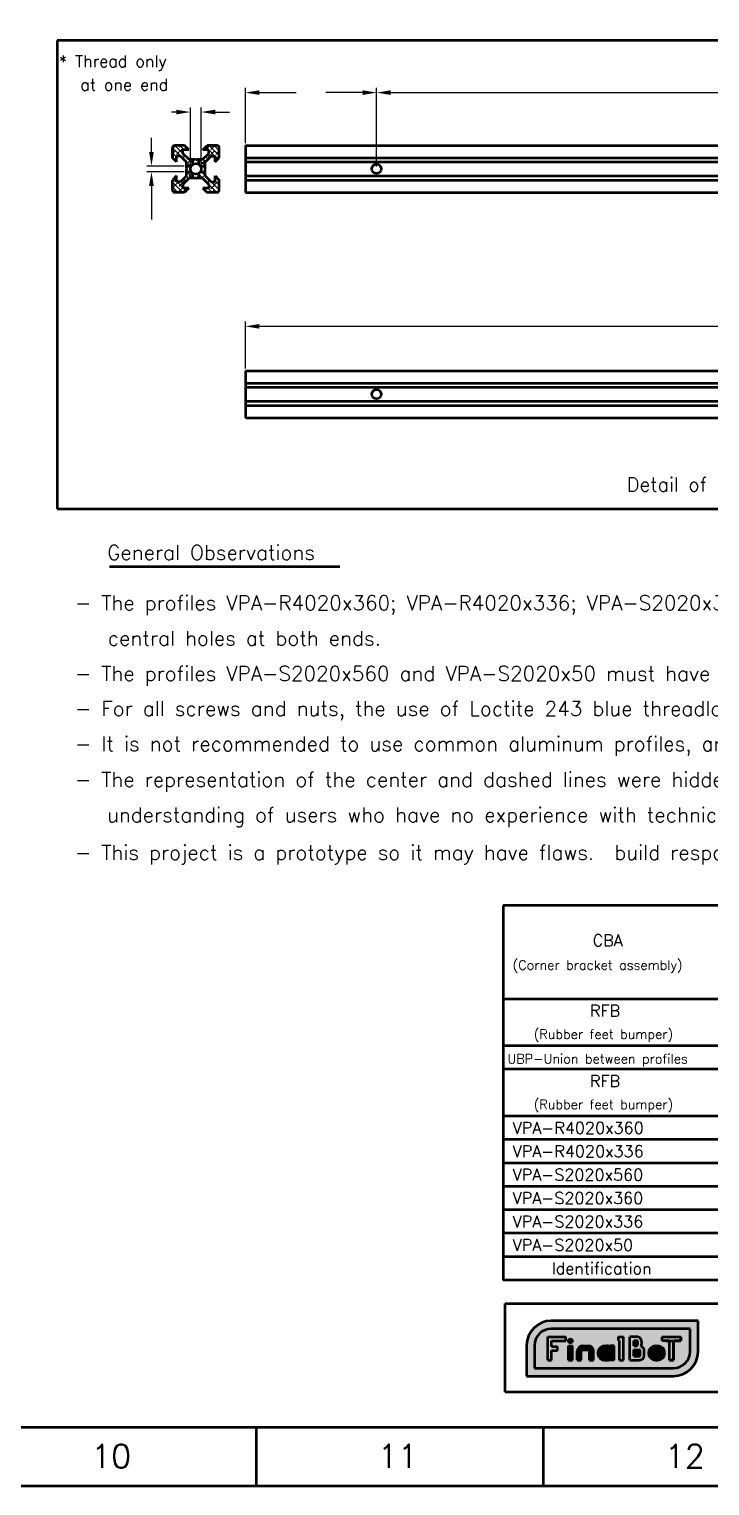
# Model space of a CAD drawing. Extents: x 20576 to 22412, y -9539 to -8232.
# Drawn here: x 21703 to 21993, y -9539 to -8917 of the extents above; entities that cross this region are included whole.
import ezdxf

# ---------------------------------------------------------------- set-up
doc = ezdxf.new("R2010")
doc.units = 0
doc.header["$PDMODE"] = 34
doc.layers.get('0').update_dxf_attribs({"lineweight": 0})
doc.layers.add('Cotas', color=90, linetype='Continuous')
doc.layers.add('Hachura', color=9, linetype='Continuous')
doc.layers.add('Perfis e Cantoneiras', color=2, linetype='Continuous', lineweight=50)
doc.layers.add('Peças Usinadas', color=120, linetype='Continuous', lineweight=50)
doc.styles.get("Standard").update_dxf_attribs({"font": 'romans.shx'})
doc.dimstyles.get("Standard").update_dxf_attribs({"dimtxt": 6, "dimasz": 6, "dimexe": 2, "dimexo": 1, "dimgap": 1, "dimtad": 0, "dimtoh": 1, "dimcen": 0.09, "dimadec": 0, "dimazin": 0, "dimtfac": 1, "dimtdec": 4, "dimtofl": 0, "dimtmove": 0, "dimatfit": 3, "dimfxl": 1, "dimtolj": 1, "dimtzin": 0, "dimarcsym": 0})

# ---------------------------------------------------------------- blocks, each defined once
blk = doc.blocks.new('*D_1')
at = {"color": 0, "linetype": 'ByBlock', "lineweight": -2}
for p, q in [((21795.2, -8966.16), (21795.2, -8942.58)), ((21851.2, -8976.16), (21851.2, -8942.58)), ((21801.2, -8944.58), (21816.91, -8944.58)), ((21845.2, -8944.58), (21829.48, -8944.58))]:
    blk.add_line(p, q, dxfattribs=at)
for points in [[(21795.2, -8944.58), (21801.2, -8945.58), (21795.2, -8944.58), (21801.2, -8943.58)], [(21851.2, -8944.58), (21845.2, -8943.58), (21851.2, -8944.58), (21845.2, -8945.58)]]:
    blk.add_solid(points, dxfattribs=at)
at = {"layer": 'Defpoints', "color": 0, "linetype": 'ByBlock', "lineweight": 0}
for p in [(21795.2, -8944.58), (21851.2, -8944.58), (21795.2, -8967.16), (21851.2, -8977.16)]:
    blk.add_point(p, dxfattribs=at)
blk = doc.blocks.new('*D_2')
at = {"color": 0, "linetype": 'ByBlock', "lineweight": -2}
for p, q in [((21851.2, -8976.16), (21851.2, -8942.58)), ((22187.2, -8976.16), (22187.2, -8942.58)), ((21857.2, -8944.58), (22010.05, -8944.58)), ((22181.2, -8944.58), (22028.34, -8944.58))]:
    blk.add_line(p, q, dxfattribs=at)
for points in [[(21851.2, -8944.58), (21857.2, -8945.58), (21851.2, -8944.58), (21857.2, -8943.58)], [(22187.2, -8944.58), (22181.2, -8943.58), (22187.2, -8944.58), (22181.2, -8945.58)]]:
    blk.add_solid(points, dxfattribs=at)
at = {"layer": 'Defpoints', "color": 0, "linetype": 'ByBlock', "lineweight": 0}
for p in [(21851.2, -8944.58), (22187.2, -8944.58), (21851.2, -8977.16), (22187.2, -8977.16)]:
    blk.add_point(p, dxfattribs=at)
blk = doc.blocks.new('*D_6')
at = {"color": 0, "linetype": 'ByBlock', "lineweight": -2}
for p, q in [((21795.2, -9062.35), (21795.2, -9042.35)), ((22355.2, -9062.35), (22355.2, -9042.35)), ((21801.2, -9044.35), (22066.05, -9044.35)), ((22349.2, -9044.35), (22084.34, -9044.35))]:
    blk.add_line(p, q, dxfattribs=at)
for points in [[(21795.2, -9044.35), (21801.2, -9045.35), (21795.2, -9044.35), (21801.2, -9043.35)], [(22355.2, -9044.35), (22349.2, -9043.35), (22355.2, -9044.35), (22349.2, -9045.35)]]:
    blk.add_solid(points, dxfattribs=at)
at = {"layer": 'Defpoints', "color": 0, "linetype": 'ByBlock', "lineweight": 0}
for p in [(21795.2, -9044.35), (22355.2, -9044.35), (21795.2, -9063.35), (22355.2, -9063.35)]:
    blk.add_point(p, dxfattribs=at)
blk = doc.blocks.new('*D_8')
at = {"color": 0, "linetype": 'ByBlock', "lineweight": -2}
for p, q in [((21755.12, -8969.91), (21755.12, -8963.91)), ((21769.06, -8975.91), (21753.12, -8975.91)), ((21769.06, -8978.41), (21753.12, -8978.41)), ((21755.12, -8984.41), (21755.12, -8998.7))]:
    blk.add_line(p, q, dxfattribs=at)
for points in [[(21755.12, -8975.91), (21756.12, -8969.91), (21755.12, -8975.91), (21754.12, -8969.91)], [(21755.12, -8978.41), (21754.12, -8984.41), (21755.12, -8978.41), (21756.12, -8984.41)]]:
    blk.add_solid(points, dxfattribs=at)
at = {"layer": 'Defpoints', "color": 0, "linetype": 'ByBlock', "lineweight": 0}
for p in [(21755.12, -8975.91), (21755.12, -8978.41), (21770.06, -8975.91), (21770.06, -8978.41)]:
    blk.add_point(p, dxfattribs=at)
blk = doc.blocks.new('*D_7')
at = {"color": 0, "linetype": 'ByBlock', "lineweight": -2}
for p, q in [((21765.72, -8952.87), (21763.72, -8952.87)), ((21771.72, -8976.22), (21771.72, -8950.87)), ((21776.36, -8976.22), (21776.36, -8950.87)), ((21782.36, -8952.87), (21788.36, -8952.87))]:
    blk.add_line(p, q, dxfattribs=at)
for points in [[(21771.72, -8952.87), (21765.72, -8951.87), (21771.72, -8952.87), (21765.72, -8953.87)], [(21776.36, -8952.87), (21782.36, -8953.87), (21776.36, -8952.87), (21782.36, -8951.87)]]:
    blk.add_solid(points, dxfattribs=at)
at = {"layer": 'Defpoints', "color": 0, "linetype": 'ByBlock', "lineweight": 0}
for p in [(21771.72, -8952.87), (21776.36, -8952.87), (21771.72, -8977.22), (21776.36, -8977.22)]:
    blk.add_point(p, dxfattribs=at)
blk = doc.blocks.new('Logo FinalBot')
at = {"layer": 'Peças Usinadas'}
h = blk.add_hatch(color=160, dxfattribs=at)
h.dxf.hatch_style = 1
h.paths.add_polyline_path([(20.07, -3.68), (20.07, 4.02), (-16.79, 4.02, 0.414214), (-22.99, -2.18), (-22.99, -9.88), (13.87, -9.88, 0.414214), (20.07, -3.68)])
h.paths.add_polyline_path([(-16.79, 2.02), (18.07, 2.02), (18.07, -3.68, -0.414214), (13.87, -7.88), (-20.99, -7.88), (-20.99, -2.18, -0.414214), (-16.79, 2.02)], flags=16)
h.paths.add_polyline_path([(-17.68, 0.02), (-13.16, 0.02), (-13.16, -0.98), (-16.68, -0.98), (-16.68, -2.43), (-15.18, -2.43), (-15.18, -3.43), (-16.68, -3.43), (-16.68, -5.88), (-17.68, -5.88), (-17.68, 0.02)], flags=0)
h.paths.add_polyline_path([(0, 0), (1.39, 0), (1.39, -5.9), (0.39, -5.9), (0.39, -0.93), (0, -0.93), (0, 0)], flags=0)
h.paths.add_polyline_path([(-11.45, -1.02, -1), (-12.45, -1.02, -1), (-11.45, -1.02)], flags=0)
h.paths.add_polyline_path([(2.96, 0.02), (4.68, 0.02, -0.004522), (4.7, 0.02, -0.411567), (5.9, -1.2), (5.9, -1.97, -0.084636), (5.83, -2.4, -0.287129), (6.56, -3.57), (6.56, -4.58, -0.414214), (5.26, -5.88), (2.96, -5.88), (2.96, 0.02)], flags=0)
h.paths.add_polyline_path([(-12.45, -2.27), (-11.45, -2.27), (-11.45, -5.88), (-12.45, -5.88), (-12.45, -2.27)], flags=0)
h.paths.add_polyline_path([(-10.25, -3.57, -0.414214), (-8.95, -2.27), (-7.45, -2.27, -0.414213), (-6.15, -3.57), (-6.15, -5.88), (-7.15, -5.88), (-7.15, -3.57, 0.414214), (-7.45, -3.27), (-8.95, -3.27, 0.414214), (-9.25, -3.57), (-9.25, -5.88), (-10.25, -5.88), (-10.25, -3.57)], flags=0)
h.paths.add_polyline_path([(-5.11, -4.09, -0.414214), (-3.31, -2.29), (-2.81, -2.29, -0.11565), (-2.01, -2.48), (-2.01, -2.29), (-1.01, -2.29), (-1.01, -5.9), (-2.01, -5.9), (-2.01, -5.71, -0.114336), (-2.8, -5.9), (-3.3, -5.9, -0.411757), (-5.11, -4.09)], flags=0)
h.paths.add_polyline_path([(-4.11, -4.09, -0.414214), (-3.31, -3.29), (-2.81, -3.29, -0.414213), (-2.01, -4.09), (-2.01, -4.21, -0.37241), (-2.8, -4.9), (-3.3, -4.9, -0.40873), (-4.11, -4.09)], flags=0)
h.paths.add_polyline_path([(3.96, -3.27), (5.26, -3.27, -0.414214), (5.56, -3.57), (5.56, -4.58, -0.414214), (5.26, -4.88), (3.96, -4.88), (3.96, -3.27)], flags=0)
h.paths.add_polyline_path([(7.6, -4.07, -0.414214), (9.4, -2.27), (9.92, -2.27, -0.414214), (11.72, -4.07, -0.411757), (9.91, -5.87), (9.41, -5.87, -0.411757), (7.6, -4.07)], flags=0)
h.paths.add_polyline_path([(8.6, -4.07, -0.414214), (9.4, -3.27), (9.92, -3.27, -0.414214), (10.72, -4.07, -0.40873), (9.91, -4.87), (9.41, -4.87, -0.40873), (8.6, -4.07)], flags=0)
h.paths.add_polyline_path([(3.96, -0.98), (4.68, -0.98, -0.007603), (4.69, -0.98, -0.003081), (4.69, -0.98, -0.407969), (4.9, -1.2), (4.9, -1.97, -0.414214), (4.6, -2.27), (3.96, -2.27), (3.96, -0.98)], flags=0)
h = blk.add_hatch(color=7, dxfattribs=at)
h.dxf.hatch_style = 1
h.paths.add_polyline_path([(18.07, 2.02), (-16.79, 2.02, 0.414214), (-20.99, -2.18), (-20.99, -7.88), (13.87, -7.88, 0.414214), (18.07, -3.68), (18.07, 2.02)])
h.paths.add_polyline_path([(-17.68, 0.02), (-13.16, 0.02), (-13.16, -0.98), (-16.68, -0.98), (-16.68, -2.43), (-15.18, -2.43), (-15.18, -3.43), (-16.68, -3.43), (-16.68, -5.88), (-17.68, -5.88), (-17.68, 0.02)], flags=16)
h.paths.add_polyline_path([(-12.45, -2.27), (-11.45, -2.27), (-11.45, -5.88), (-12.45, -5.88), (-12.45, -2.27)], flags=16)
h.paths.add_polyline_path([(-8.95, -2.27), (-7.45, -2.27, -0.414213), (-6.15, -3.57), (-6.15, -5.88), (-7.15, -5.88), (-7.15, -3.57, 0.414214), (-7.45, -3.27), (-8.95, -3.27, 0.414214), (-9.25, -3.57), (-9.25, -5.88), (-10.25, -5.88), (-10.25, -3.57, -0.414214), (-8.95, -2.27)], flags=16)
h.paths.add_polyline_path([(-3.31, -2.29), (-2.81, -2.29, -0.11565), (-2.01, -2.48), (-2.01, -2.29), (-1.01, -2.29), (-1.01, -5.9), (-2.01, -5.9), (-2.01, -5.71, -0.114336), (-2.8, -5.9), (-3.3, -5.9, -0.411757), (-5.11, -4.09, -0.414214), (-3.31, -2.29)], flags=16)
h.paths.add_polyline_path([(-3.31, -3.29), (-2.81, -3.29, -0.414213), (-2.01, -4.09), (-2.01, -4.21, -0.37241), (-2.8, -4.9), (-3.3, -4.9, -0.40873), (-4.11, -4.09, -0.414214), (-3.31, -3.29)], flags=0)
h.paths.add_polyline_path([(0.39, -0.93), (0, -0.93), (0, 0), (1.39, 0), (1.39, -5.9), (0.39, -5.9), (0.39, -0.93)], flags=16)
h.paths.add_polyline_path([(2.96, 0.02), (4.68, 0.02, -0.004522), (4.7, 0.02, -0.411567), (5.9, -1.2), (5.9, -1.97, -0.084636), (5.83, -2.4, -0.287129), (6.56, -3.57), (6.56, -4.58, -0.414214), (5.26, -5.88), (2.96, -5.88), (2.96, 0.02)], flags=16)
h.paths.add_polyline_path([(3.96, -3.27), (5.26, -3.27, -0.414214), (5.56, -3.57), (5.56, -4.58, -0.414214), (5.26, -4.88), (3.96, -4.88), (3.96, -3.27)], flags=0)
h.paths.add_polyline_path([(9.4, -2.27), (9.92, -2.27, -0.414214), (11.72, -4.07, -0.411757), (9.91, -5.87), (9.41, -5.87, -0.411757), (7.6, -4.07, -0.414214), (9.4, -2.27)], flags=16)
h.paths.add_polyline_path([(9.4, -3.27), (9.92, -3.27, -0.414214), (10.72, -4.07, -0.40873), (9.91, -4.87), (9.41, -4.87, -0.40873), (8.6, -4.07, -0.414214), (9.4, -3.27)], flags=0)
h.paths.add_polyline_path([(12.92, -0.98), (11.87, -0.98), (11.07, -0.98), (11.07, 0.02), (15.77, 0.02), (15.77, -0.98), (13.92, -0.98), (13.92, -5.87), (12.92, -5.87), (12.92, -0.98)], flags=16)
h.paths.add_polyline_path([(-11.45, -1.02, -1), (-12.45, -1.02, -1), (-11.45, -1.02)], flags=16)
h.paths.add_polyline_path([(3.96, -0.98), (4.68, -0.98, -0.007603), (4.69, -0.98, -0.003081), (4.69, -0.98, -0.407969), (4.9, -1.2), (4.9, -1.97, -0.414214), (4.6, -2.27), (3.96, -2.27), (3.96, -0.98)], flags=0)
h = blk.add_hatch(color=160, dxfattribs=at)
h.dxf.hatch_style = 1
h.paths.add_polyline_path([(-15.18, -2.43), (-16.68, -2.43), (-16.68, -0.98), (-13.16, -0.98), (-13.16, 0.02), (-17.68, 0.02), (-17.68, -5.88), (-16.68, -5.88), (-16.68, -3.43), (-15.18, -3.43), (-15.18, -2.43)])
h = blk.add_hatch(color=160, dxfattribs=at)
h.dxf.hatch_style = 1
h.paths.add_polyline_path([(1.39, 0), (0, 0), (0, -0.93), (0.39, -0.93), (0.39, -5.9), (1.39, -5.9), (1.39, 0)])
h = blk.add_hatch(color=160, dxfattribs=at)
h.dxf.hatch_style = 1
h.paths.add_polyline_path([(6.56, -4.58), (6.56, -3.57, 0.287129), (5.83, -2.4, 0.084636), (5.9, -1.97), (5.9, -1.2, 0.411567), (4.7, 0.02), (4.68, 0.02), (2.96, 0.02), (2.96, -5.88), (5.26, -5.88, 0.414213), (6.56, -4.58)])
h.paths.add_polyline_path([(3.96, -0.98), (4.68, -0.98, -0.007603), (4.69, -0.98, -0.003081), (4.69, -0.98, -0.407969), (4.9, -1.2), (4.9, -1.97, -0.414214), (4.6, -2.27), (3.96, -2.27), (3.96, -0.98)], flags=16)
h.paths.add_polyline_path([(3.96, -3.27), (5.26, -3.27, -0.414214), (5.56, -3.57), (5.56, -4.58, -0.414214), (5.26, -4.88), (3.96, -4.88), (3.96, -3.27)], flags=16)
h = blk.add_hatch(color=160, dxfattribs=at)
h.dxf.hatch_style = 1
h.paths.add_polyline_path([(15.77, 0.02), (11.07, 0.02), (11.07, -0.98), (12.92, -0.98), (12.92, -5.87), (13.92, -5.87), (13.92, -0.98), (15.77, -0.98), (15.77, 0.02)])
h = blk.add_hatch(color=160, dxfattribs=at)
h.dxf.hatch_style = 1
h.paths.add_polyline_path([(-11.45, -1.02, 1), (-12.45, -1.02, 1), (-11.45, -1.02)])
h = blk.add_hatch(color=160, dxfattribs=at)
h.dxf.hatch_style = 1
h.paths.add_polyline_path([(-11.45, -2.27), (-12.45, -2.27), (-12.45, -5.88), (-11.45, -5.88), (-11.45, -2.27)])
h = blk.add_hatch(color=160, dxfattribs=at)
h.dxf.hatch_style = 1
h.paths.add_polyline_path([(-7.45, -2.27), (-8.95, -2.27, 0.414214), (-10.25, -3.57), (-10.25, -5.88), (-9.25, -5.88), (-9.25, -3.57, -0.414214), (-8.95, -3.27), (-7.45, -3.27, -0.414213), (-7.15, -3.57), (-7.15, -5.88), (-6.15, -5.88), (-6.15, -3.57, 0.414214), (-7.45, -2.27)])
h = blk.add_hatch(color=160, dxfattribs=at)
h.dxf.hatch_style = 1
h.paths.add_polyline_path([(-1.01, -2.29), (-2.01, -2.29), (-2.01, -2.48, 0.11565), (-2.81, -2.29), (-3.31, -2.29, 0.414214), (-5.11, -4.09, 0.411757), (-3.3, -5.9), (-2.8, -5.9, 0.114336), (-2.01, -5.71), (-2.01, -5.9), (-1.01, -5.9), (-1.01, -2.29)])
h.paths.add_polyline_path([(-4.11, -4.09, -0.414214), (-3.31, -3.29), (-2.81, -3.29, -0.414214), (-2.01, -4.09), (-2.01, -4.21, -0.37241), (-2.8, -4.9), (-3.3, -4.9, -0.40873), (-4.11, -4.09)], flags=16)
h = blk.add_hatch(color=7, dxfattribs=at)
h.dxf.hatch_style = 1
h.paths.add_polyline_path([(-2.81, -3.29), (-3.31, -3.29, 0.414214), (-4.11, -4.09, 0.40873), (-3.3, -4.9), (-2.8, -4.9, 0.372409), (-2.01, -4.21), (-2.01, -4.09, 0.414214), (-2.81, -3.29)])
h = blk.add_hatch(color=7, dxfattribs=at)
h.dxf.hatch_style = 1
h.paths.add_polyline_path([(4.9, -1.2, 0.407969), (4.69, -0.98), (4.68, -0.98), (3.96, -0.98), (3.96, -2.27), (4.6, -2.27, 0.414214), (4.9, -1.97), (4.9, -1.2)])
h = blk.add_hatch(color=7, dxfattribs=at)
h.dxf.hatch_style = 1
h.paths.add_polyline_path([(5.56, -3.57, 0.414214), (5.26, -3.27), (3.96, -3.27), (3.96, -4.88), (5.26, -4.88, 0.414214), (5.56, -4.58), (5.56, -3.57)])
h = blk.add_hatch(color=160, dxfattribs=at)
h.dxf.hatch_style = 1
h.paths.add_polyline_path([(11.72, -4.07, 0.414214), (9.92, -2.27), (9.4, -2.27, 0.414214), (7.6, -4.07, 0.411757), (9.41, -5.87), (9.91, -5.87, 0.411757), (11.72, -4.07)])
h.paths.add_polyline_path([(8.6, -4.07, -0.414214), (9.4, -3.27), (9.92, -3.27, -0.414214), (10.72, -4.07, -0.40873), (9.91, -4.87), (9.41, -4.87, -0.40873), (8.6, -4.07)], flags=16)
h = blk.add_hatch(color=7, dxfattribs=at)
h.dxf.hatch_style = 1
h.paths.add_polyline_path([(9.92, -3.27), (9.4, -3.27, 0.414214), (8.6, -4.07, 0.40873), (9.41, -4.87), (9.91, -4.87, 0.40873), (10.72, -4.07, 0.414214), (9.92, -3.27)])
at = {"layer": 'Peças Usinadas', "color": 160}
for p, q in [((20.07, 4.02), (-16.79, 4.02)), ((20.07, -3.68), (20.07, 4.02)), ((-17.68, 0.02), (-13.16, 0.02)), ((-17.68, -5.88), (-17.68, 0.02)), ((18.07, 2.02), (-16.79, 2.02)), ((-13.16, -0.98), (-13.16, 0.02)), ((0, 0), (1.39, 0)), ((0, 0), (0, -0.93)), ((1.39, -5.9), (1.39, 0)), ((4.7, 0.02), (2.96, 0.02)), ((2.96, -5.88), (2.96, 0.02)), ((11.07, 0.02), (15.77, 0.02)), ((11.07, -0.98), (11.07, 0.02)), ((11.07, 0.02), (15.77, 0.02)), ((11.07, -0.98), (11.07, 0.02)), ((15.77, -0.98), (15.77, 0.02)), ((15.77, 0.02), (15.77, -0.98)), ((18.07, -3.68), (18.07, 2.02)), ((-22.99, -2.18), (-22.99, -9.88)), ((-20.99, -2.18), (-20.99, -7.88)), ((-16.68, -2.43), (-16.68, -0.98)), ((-16.68, -0.98), (-13.16, -0.98)), ((-16.68, -2.43), (-15.18, -2.43)), ((-16.68, -3.43), (-15.18, -3.43)), ((-16.68, -5.88), (-16.68, -3.43)), ((-15.18, -3.43), (-15.18, -2.43)), ((-12.45, -2.27), (-11.45, -2.27)), ((-12.45, -5.88), (-12.45, -2.27)), ((-11.45, -5.88), (-11.45, -2.27)), ((-10.25, -5.88), (-10.25, -3.57)), ((-9.25, -5.88), (-9.25, -3.57)), ((-8.95, -2.27), (-7.45, -2.27)), ((-8.95, -3.27), (-7.45, -3.27)), ((-7.15, -5.88), (-7.15, -3.57)), ((-6.15, -5.88), (-6.15, -3.57)), ((-3.31, -2.29), (-2.81, -2.29)), ((-3.31, -3.29), (-2.81, -3.29)), ((-2.01, -2.48), (-2.01, -2.29)), ((-1.01, -2.29), (-2.01, -2.29)), ((-1.01, -5.9), (-1.01, -2.29)), ((0.39, -0.93), (0, -0.93)), ((0.39, -5.9), (0.39, -0.93)), ((4.7, -0.98), (3.96, -0.98)), ((3.96, -2.27), (3.96, -0.98)), ((3.96, -2.27), (4.6, -2.27)), ((3.96, -4.88), (3.96, -3.27)), ((3.96, -3.27), (5.26, -3.27)), ((4.9, -1.2), (4.9, -1.97)), ((5.56, -4.58), (5.56, -3.57)), ((5.9, -1.2), (5.9, -1.97)), ((6.56, -4.58), (6.56, -3.57)), ((9.4, -2.27), (9.92, -2.27)), ((9.4, -3.27), (9.92, -3.27)), ((12.92, -0.98), (11.07, -0.98)), ((11.87, -0.98), (13.72, -0.98)), ((12.92, -5.87), (12.92, -0.98)), ((12.92, -5.87), (12.92, -0.98)), ((13.92, -0.98), (15.77, -0.98)), ((13.92, -5.87), (13.92, -0.98)), ((13.92, -0.98), (13.92, -5.87)), ((15.77, -0.98), (13.92, -0.98)), ((-17.68, -5.88), (-16.68, -5.88)), ((-12.45, -5.88), (-11.45, -5.88)), ((-10.25, -5.88), (-9.25, -5.88)), ((-7.15, -5.88), (-6.15, -5.88)), ((-3.3, -4.9), (-2.8, -4.9)), ((-3.3, -5.9), (-2.8, -5.9)), ((-2.01, -4.21), (-2.01, -4.09)), ((-2.01, -5.9), (-2.01, -5.71)), ((-1.01, -5.9), (-2.01, -5.9)), ((0.39, -5.9), (1.39, -5.9)), ((2.96, -5.88), (5.26, -5.88)), ((3.96, -4.88), (5.26, -4.88)), ((9.41, -4.87), (9.91, -4.87)), ((9.41, -5.87), (9.91, -5.87)), ((12.92, -5.87), (13.92, -5.87)), ((13.92, -5.87), (12.92, -5.87)), ((-22.99, -9.88), (13.87, -9.88)), ((-20.99, -7.88), (13.87, -7.88))]:
    blk.add_line(p, q, dxfattribs=at)
blk.add_circle((-11.95, -1.02), 0.5, dxfattribs=at)
for centre, radius, start, end in [((-16.79, -2.18), 6.2, 90, 180), ((-16.79, -2.18), 4.2, 90, 180), ((4.69, -1.2), 1.22, 0, 91.2243), ((-8.95, -3.57), 1.3, 90, 180), ((-8.95, -3.57), 0.299, 90, 180), ((-7.45, -3.57), 1.3, 360, 90), ((-7.45, -3.57), 0.299, 0, 90), ((-3.31, -4.09), 1.8, 90, 180), ((-3.31, -4.09), 0.8, 90, 180), ((-2.81, -4.09), 1.8, 63.6122, 90), ((-2.81, -4.09), 0.8, 0, 90), ((4.6, -1.97), 0.3, 270, 360), ((4.69, -1.2), 0.218, 360, 91.2243), ((4.69, -1.2), 0.218, 360, 89.4819), ((5.26, -3.57), 0.3, 0, 90), ((4.6, -1.97), 1.3, 340.6489, 360), ((5.26, -3.57), 1.3, 360, 64.0812), ((5.26, -3.57), 1.3, 360, 64.0812), ((9.4, -4.07), 1.8, 90, 180), ((9.4, -4.07), 0.8, 90, 180), ((9.92, -4.07), 1.8, 0, 90), ((9.92, -4.07), 0.8, 0, 90), ((-3.3, -4.08), 1.81, 180.2938, 269.8127), ((-3.3, -4.08), 0.814, 180.6566, 269.5819), ((-2.8, -4.1), 0.8, 270, 351.7033), ((-2.8, -4.1), 1.8, 270, 296.0907), ((5.26, -4.58), 1.3, 270, 360), ((5.26, -4.58), 0.3, 270, 360), ((9.42, -4.06), 1.81, 180.2938, 269.8127), ((9.42, -4.06), 0.814, 180.6566, 269.5819), ((9.91, -4.06), 0.814, 270.4181, 359.3434), ((9.91, -4.06), 1.81, 270.1873, 359.7062), ((13.87, -3.68), 6.2, 270, 360), ((13.87, -3.68), 4.2, 270, 360)]:
    blk.add_arc(centre, radius, start, end, dxfattribs=at)

msp = doc.modelspace()

# ---------------------------------------------------------------- hatches: boundary and pattern name
at = {"layer": 'Hachura'}
h = msp.add_hatch(dxfattribs=at)
h.set_pattern_fill('ANSI38', color=256, scale=0.4642857, angle=90.000003)
h.paths.add_polyline_path([(21768.559, -8968.961), (21769.309, -8968.961), (21771.059, -8968.961), (21769.259, -8967.161), (21767.459, -8967.161), (21765.859, -8967.161), (21765.059, -8967.161, 0.4142136), (21764.059, -8968.161), (21764.059, -8972.361), (21765.859, -8974.161), (21765.859, -8971.661), (21767.459, -8971.661), (21770.059, -8974.261), (21770.059, -8975.911), (21772.128, -8975.911, -0.1058036), (21772.809, -8975.23), (21772.809, -8973.161), (21771.159, -8973.161), (21768.559, -8970.561), (21768.559, -8968.961)])
h = msp.add_hatch(dxfattribs=at)
h.set_pattern_fill('ANSI38', color=256, scale=0.4642857, angle=90.000003)
h.paths.add_polyline_path([(21784.059, -8968.961), (21784.059, -8968.161, 0.4142136), (21783.059, -8967.161), (21782.259, -8967.161), (21780.659, -8967.161), (21778.859, -8967.161), (21777.059, -8968.961), (21778.809, -8968.961), (21779.559, -8968.961), (21779.559, -8970.561), (21776.959, -8973.161), (21775.309, -8973.161), (21775.309, -8975.23, -0.1058036), (21775.99, -8975.911), (21778.059, -8975.911), (21778.059, -8974.261), (21780.659, -8971.661), (21782.259, -8971.661), (21782.259, -8972.411), (21782.259, -8974.161), (21784.059, -8972.361), (21784.059, -8970.561), (21784.059, -8968.961)])
h = msp.add_hatch(dxfattribs=at)
h.set_pattern_fill('ANSI38', color=256, scale=0.4642857, angle=90.000003)
h.paths.add_polyline_path([(21768.559, -8983.761), (21771.159, -8981.161), (21772.809, -8981.161), (21772.809, -8979.092, -0.1058036), (21772.128, -8978.411), (21770.059, -8978.411), (21770.059, -8980.061), (21767.459, -8982.661), (21765.859, -8982.661), (21765.859, -8980.161), (21764.059, -8981.961), (21764.059, -8986.161, 0.4142136), (21765.059, -8987.161), (21769.259, -8987.161), (21771.059, -8985.361), (21768.559, -8985.361), (21768.559, -8983.761)])
h = msp.add_hatch(dxfattribs=at)
h.set_pattern_fill('ANSI38', color=256, scale=0.4642857, angle=90.000003)
h.paths.add_polyline_path([(21784.059, -8983.761), (21784.059, -8981.961), (21782.259, -8980.161), (21782.259, -8981.911), (21782.259, -8982.661), (21780.659, -8982.661), (21778.059, -8980.061), (21778.059, -8978.411), (21775.99, -8978.411, -0.1058036), (21775.309, -8979.092), (21775.309, -8981.161), (21776.959, -8981.161), (21779.559, -8983.761), (21779.559, -8985.361), (21777.059, -8985.361), (21778.859, -8987.161), (21783.059, -8987.161, 0.4142131), (21784.059, -8986.161), (21784.059, -8985.361), (21784.059, -8983.761)])

# ---------------------------------------------------------------- linework, layer by layer
at = {"layer": 'Perfis e Cantoneiras'}
for p, q in [((21769.259, -8967.161), (21765.059, -8967.161)), ((21771.059, -8968.961), (21769.259, -8967.161)), ((21777.059, -8968.961), (21778.859, -8967.161)), ((21783.059, -8967.161), (21778.859, -8967.161)), ((21795.195, -8967.161), (22355.195, -8967.161)), ((21795.195, -8967.161), (21795.195, -8987.161)), ((21764.059, -8972.361), (21764.059, -8968.161)), ((21764.059, -8968.161), (21764.059, -8972.361)), ((21765.859, -8974.161), (21764.059, -8972.361)), ((21767.459, -8971.661), (21765.859, -8971.661)), ((21765.859, -8974.161), (21765.859, -8971.661)), ((21770.059, -8974.261), (21767.459, -8971.661)), ((21768.559, -8970.561), (21768.559, -8968.961)), ((21771.059, -8968.961), (21768.559, -8968.961)), ((21771.159, -8973.161), (21768.559, -8970.561)), ((21773.809, -8973.161), (21771.159, -8973.161)), ((21772.809, -8975.23), (21772.809, -8973.161)), ((21774.059, -8973.411), (21773.809, -8973.161)), ((21774.059, -8973.411), (21774.309, -8973.161)), ((21776.959, -8973.161), (21774.309, -8973.161)), ((21775.309, -8975.23), (21775.309, -8973.161)), ((21776.959, -8973.161), (21779.559, -8970.561)), ((21779.559, -8968.961), (21777.059, -8968.961)), ((21778.059, -8974.261), (21780.659, -8971.661)), ((21779.559, -8970.561), (21779.559, -8968.961)), ((21780.659, -8971.661), (21782.259, -8971.661)), ((21782.259, -8974.161), (21782.259, -8971.661)), ((21782.259, -8974.161), (21784.059, -8972.361)), ((21784.059, -8972.361), (21784.059, -8968.161)), ((21795.195, -8972.361), (22355.195, -8972.361)), ((21765.859, -8980.161), (21764.059, -8981.961)), ((21765.859, -8982.661), (21765.859, -8980.161)), ((21770.059, -8980.061), (21767.459, -8982.661)), ((21770.059, -8976.911), (21770.059, -8974.261)), ((21770.059, -8975.911), (21772.128, -8975.911)), ((21770.309, -8977.161), (21770.059, -8976.911)), ((21770.309, -8977.161), (21770.059, -8977.411)), ((21770.059, -8980.061), (21770.059, -8977.411)), ((21770.059, -8978.411), (21772.128, -8978.411)), ((21772.809, -8981.161), (21772.809, -8979.092)), ((21775.309, -8981.161), (21775.309, -8979.092)), ((21775.99, -8975.911), (21778.059, -8975.911)), ((21775.99, -8978.411), (21778.059, -8978.411)), ((21777.809, -8977.161), (21778.059, -8976.911)), ((21777.809, -8977.161), (21778.059, -8977.411)), ((21778.059, -8976.911), (21778.059, -8974.261)), ((21778.059, -8980.061), (21778.059, -8977.411)), ((21778.059, -8980.061), (21780.659, -8982.661)), ((21782.259, -8982.661), (21782.259, -8980.161)), ((21782.259, -8980.161), (21784.059, -8981.961)), ((21795.195, -8974.161), (22355.195, -8974.161)), ((21795.195, -8980.161), (22355.195, -8980.161)), ((21764.059, -8986.161), (21764.059, -8981.961)), ((21767.459, -8982.661), (21765.859, -8982.661)), ((21771.159, -8981.161), (21768.559, -8983.761)), ((21768.559, -8983.761), (21768.559, -8985.361)), ((21771.059, -8985.361), (21768.559, -8985.361)), ((21771.059, -8985.361), (21769.259, -8987.161)), ((21773.809, -8981.161), (21771.159, -8981.161)), ((21774.059, -8980.911), (21773.809, -8981.161)), ((21774.059, -8980.911), (21774.309, -8981.161)), ((21776.959, -8981.161), (21774.309, -8981.161)), ((21776.959, -8981.161), (21779.559, -8983.761)), ((21779.559, -8985.361), (21777.059, -8985.361)), ((21777.059, -8985.361), (21778.859, -8987.161)), ((21779.559, -8983.761), (21779.559, -8985.361)), ((21780.659, -8982.661), (21782.259, -8982.661)), ((21784.059, -8986.161), (21784.059, -8981.961)), ((21795.195, -8981.961), (22355.195, -8981.961)), ((21769.259, -8987.161), (21765.059, -8987.161)), ((21769.259, -8987.161), (21765.059, -8987.161)), ((21783.059, -8987.161), (21778.859, -8987.161)), ((21783.059, -8987.161), (21778.859, -8987.161)), ((21795.195, -8987.161), (22355.195, -8987.161)), ((21795.195, -9063.349), (22355.195, -9063.349)), ((21795.195, -9063.349), (21795.195, -9083.349)), ((21795.195, -9068.549), (22355.195, -9068.549)), ((21795.195, -9070.349), (22355.195, -9070.349)), ((21795.195, -9076.349), (22355.195, -9076.349)), ((21795.195, -9078.149), (22355.195, -9078.149)), ((21795.195, -9083.349), (22355.195, -9083.349))]:
    msp.add_line(p, q, dxfattribs=at)
for centre, radius in [((21774.059, -8977.161), 2.3), ((21851.195, -8977.161), 2), ((21851.195, -9073.349), 2)]:
    msp.add_circle(centre, radius, dxfattribs=at)
for centre, start, end in [((21765.059, -8968.161), 90, 180), ((21783.059, -8968.161), 0, 90), ((21765.059, -8986.161), 180, 270), ((21783.059, -8986.161), 270, 360)]:
    msp.add_arc(centre, 1, start, end, dxfattribs=at)
at = {"layer": 'Peças Usinadas'}
for p, q in [((22386.742, -8922.285), (21714.865, -8922.285)), ((21714.865, -8922.285), (21714.865, -9122.277)), ((21714.865, -9122.277), (22386.742, -9122.277)), ((22371.742, -9291.542), (21905.125, -9291.542)), ((21905.125, -9291.542), (21905.125, -9451.542)), ((22371.742, -9331.542), (21905.125, -9331.542)), ((22371.742, -9351.542), (21905.125, -9351.542)), ((22371.742, -9361.542), (21905.125, -9361.542)), ((22371.742, -9361.542), (21905.125, -9361.542)), ((22371.742, -9381.542), (21905.125, -9381.542)), ((22371.742, -9391.542), (21905.125, -9391.542)), ((22371.742, -9401.542), (21905.125, -9401.542)), ((22371.742, -9411.542), (21905.125, -9411.542)), ((22371.742, -9411.542), (21905.125, -9411.542)), ((22371.742, -9421.542), (21905.125, -9421.542)), ((22371.742, -9421.542), (21925.788, -9421.542)), ((22371.742, -9431.542), (21905.125, -9431.542)), ((22371.742, -9441.542), (21905.125, -9441.542)), ((22371.742, -9451.542), (21905.125, -9451.542)), ((21906.099, -9461.542), (22371.742, -9461.542)), ((21906.099, -9499.376), (21906.099, -9461.542)), ((22371.742, -9499.376), (21906.099, -9499.376)), ((21799.832, -9514.376), (21799.832, -9539.376)), ((21922.214, -9514.376), (21922.214, -9539.376))]:
    msp.add_line(p, q, dxfattribs=at)
at = {"layer": 'Peças Usinadas', "color": 1}
msp.add_line((21737.221, -9146.903), (21835.441, -9146.903), dxfattribs=at)
at = {"layer": 'Peças Usinadas', "flags": 128}
for points in [[(20576.013, -9539.376), (22411.742, -9539.376), (22411.742, -8232.227), (20576.013, -8232.227)], [(20601.013, -9514.376), (22386.742, -9514.376), (22386.742, -8257.227), (20601.013, -8257.227)]]:
    msp.add_lwpolyline(points, close=True, dxfattribs=at)

# ---------------------------------------------------------------- block references
at = {"layer": 'Peças Usinadas', "xscale": 1.699699997901917, "yscale": 1.699699997901917, "zscale": 1.699699997901917}
msp.add_blockref('Logo FinalBot', (21954.216, -9475.735), dxfattribs=at)

# ---------------------------------------------------------------- texts
at = {"layer": 'Cotas'}
for s, height, p in [('* Thread only', 5, (21715.674, -8933.675)), ('at one end', 5, (21724.753, -8943.675)), ('CBA', 5, (21943.368, -9309.041)), ('(Corner bracket assembly)', 4, (21909.218, -9319.041)), ('RFB', 5, (21942.218, -9339.041)), ('(Rubber feet bumper)', 4, (21918.218, -9348.541)), ('UBP-Union between profiles', 4, (21906.995, -9359.041)), ('RFB', 5, (21942.218, -9369.041)), ('(Rubber feet bumper)', 4, (21918.218, -9378.541)), ('VPA-R4020x360', 5, (21909.218, -9389.041)), ('VPA-R4020x336', 5, (21909.218, -9399.041)), ('VPA-S2020x560', 5, (21909.218, -9409.041)), ('VPA-S2020x360', 5, (21909.218, -9419.041)), ('VPA-S2020x336', 5, (21909.218, -9429.041)), ('VPA-S2020x50', 5, (21909.218, -9439.041)), ('Identification', 5, (21925.881, -9449.041)), ('10', 10, (21729.313, -9531.683)), ('11', 10, (21851.695, -9531.683)), ('12', 10, (21974.077, -9531.683))]:
    msp.add_text(s, height=height, dxfattribs=at).set_placement(p)
at = {"layer": 'Cotas', "color": 7}
msp.add_text('Detail of profile VPA-S2020x560 drilling', height=6, dxfattribs=at).set_placement((21957.928, -9114.855))
at = {"layer": 'Cotas', "color": 1}
for s, p in [('General Observations', (21736.239, -9144.023)), ('- The profiles VPA-R4020x360; VPA-R4020x336; VPA-S2020x360 and VPA-S2020x336 must have M5x15mm threads in their', (21722.489, -9165.535)), ('central holes at both ends.', (21736.489, -9180.683)), ('- The profiles VPA-S2020x560 and VPA-S2020x50 must have M5x15mm threads in their central holes at only one of their ends.', (21722.489, -9195.683)), ('- For all screws and nuts, the use of Loctite 243 blue threadlocker is recommended.', (21722.489, -9210.683)), ('- It is not recommended to use common aluminum profiles, angles and nuts, the V-slot type is required.', (21722.489, -9225.683)), ('- The representation of the center and dashed lines were hidden on purpose.  The intention is to improve the', (21722.489, -9240.942)), ('understanding of users who have no experience with technical drawing.', (21736.115, -9256.052)), ('- This project is a prototype so it may have flaws.  build responsibly.  We are not responsible for any problems.', (21722.489, -9272.091))]:
    msp.add_text(s, height=6.25, dxfattribs=at).set_placement(p)

# ---------------------------------------------------------------- dimensions: what is measured, and where the dimension line sits
at = {"layer": 'Cotas'}
for base, p1, p2, picture, middle in [((21851.195, -8944.578), (21795.195, -8967.161), (21851.195, -8977.161), '*D_1', (21823.195, -8944.578)), ((22187.195, -8944.578), (21851.195, -8977.161), (22187.195, -8977.161), '*D_2', (22019.195, -8944.578)), ((22355.195, -9044.348), (21795.195, -9063.349), (22355.195, -9063.349), '*D_6', (22075.195, -9044.348))]:
    dim = msp.add_linear_dim(base=base, p1=p1, p2=p2, angle=359.999982, dimstyle='Standard', override={"dimscale": 1, "dimpost": '<>'}, dxfattribs=at)
    dim.commit()
    dim.dimension.update_dxf_attribs({"geometry": picture, "text_midpoint": middle})
for base, p1, p2, angle, override, picture, middle in [((21776.358, -8952.867), (21771.717, -8977.22), (21776.358, -8977.22), 0.00001, {"dimpost": 'M5x20mm'}, '*D_7', (21740.296, -8952.867)), ((21755.12, -8975.911), (21770.059, -8978.411), (21770.059, -8975.911), 90.000004, {"dimscale": 1, "dimpost": '%%c3 (8x)'}, '*D_8', (21755.12, -8998.4))]:
    dim = msp.add_linear_dim(base=base, p1=p1, p2=p2, angle=angle, dimstyle='Standard', override=override, dxfattribs=at)
    dim.commit()
    dim.dimension.update_dxf_attribs({"geometry": picture, "text_midpoint": middle, "dimtype": 160})

doc.saveas('drawing.dxf')
